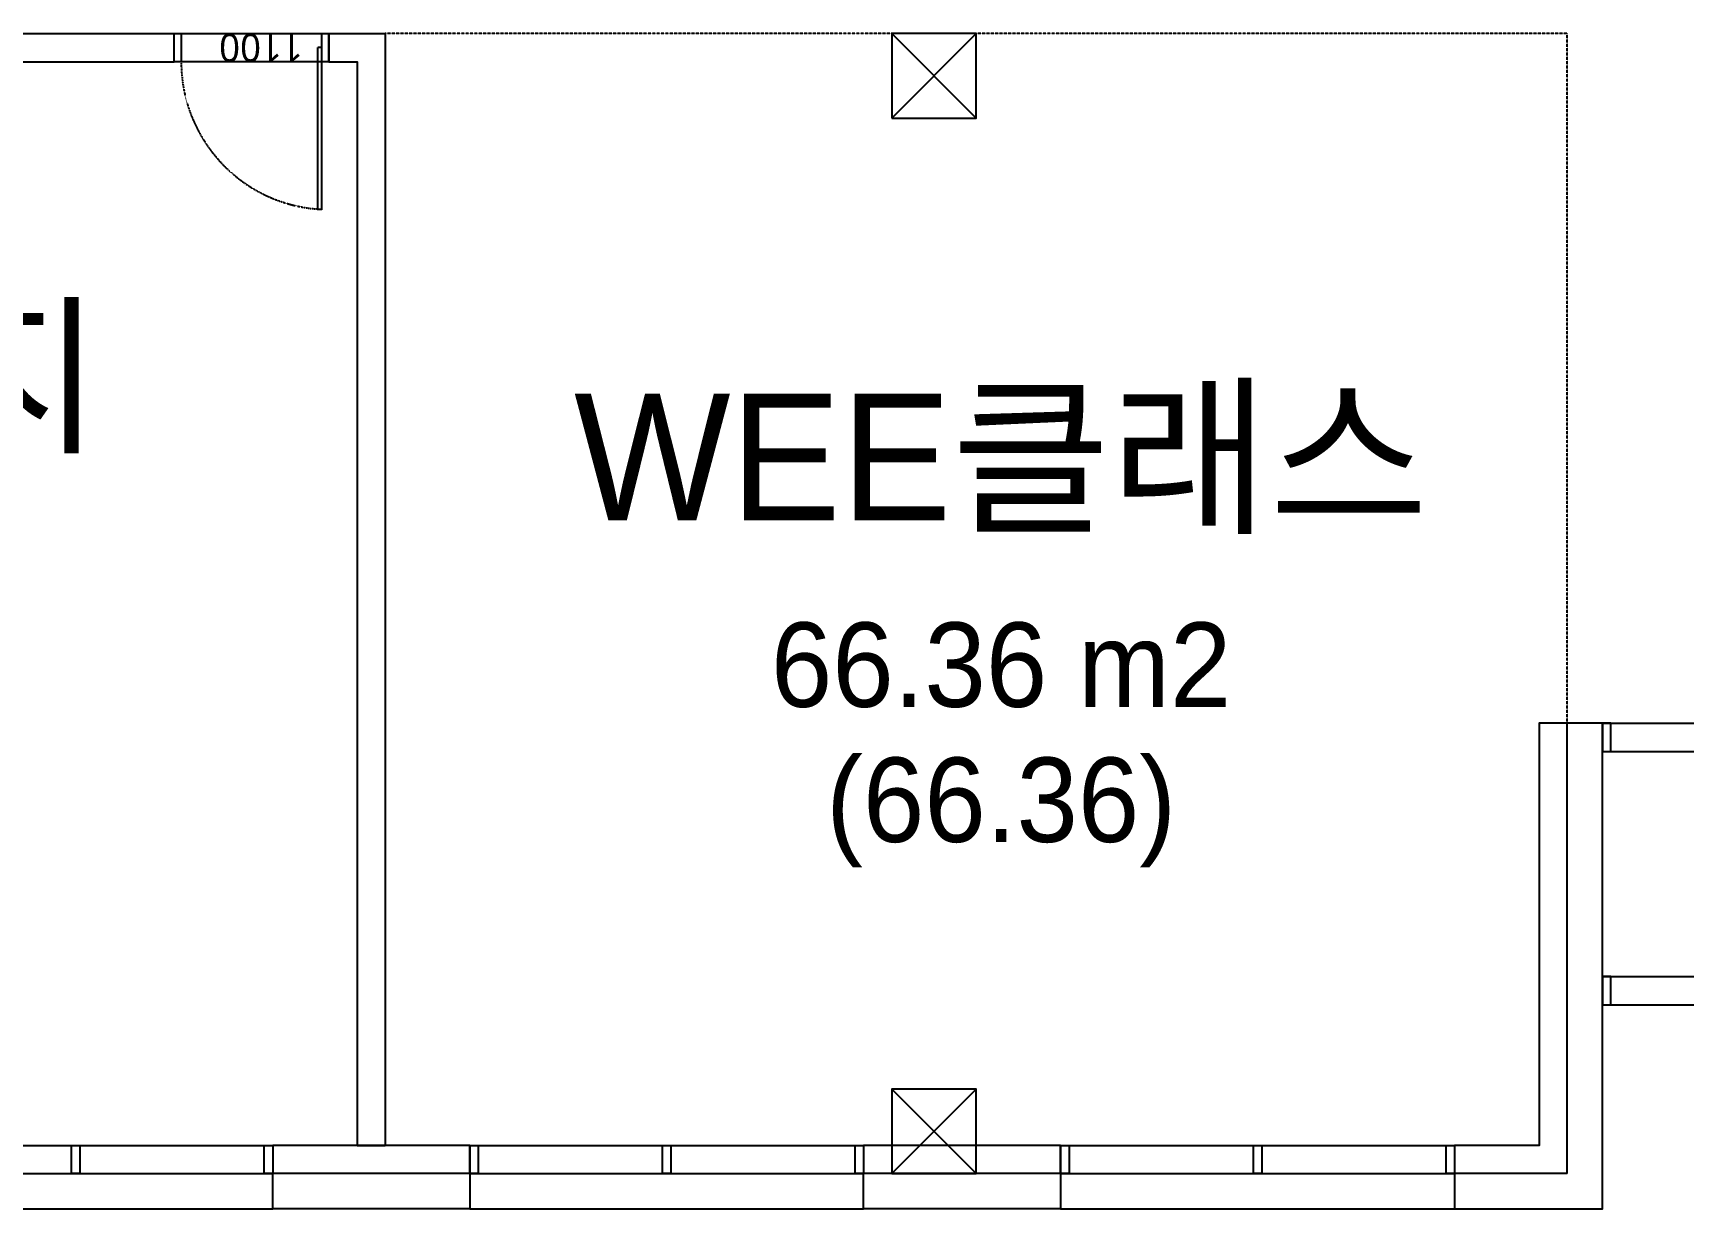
# Model space of a CAD drawing. Header units: millimetres. Extents: x 50157 to 283139, y 29188 to 187058.
# Drawn here: x 155891 to 167693, y 91638 to 99991 of the extents above; entities that cross this region are included whole.
import ezdxf
from ezdxf.enums import TextEntityAlignment as Align

# ---------------------------------------------------------------- set-up
doc = ezdxf.new("R2010")
doc.units = ezdxf.units.MM
doc.linetypes.add('D_HIDDEN', pattern=[0.35, 0.2, -0.15])
doc.linetypes.add('HID', pattern=[2.2, 1.5, -0.7])
doc.layers.get('Defpoints').update_dxf_attribs({"color": 163})
for name, color, linetype in [('A-DOOR', 4, 'Continuous'), ('A-FIN', 6, 'Continuous'), ('A-FIN-GL', 5, 'Continuous'), ('A-FIN-ST', 4, 'Continuous'), ('A-HID2', 7, 'HID'), ('A-RC', 2, 'Continuous'), ('A-WND2', 253, 'Continuous'), ('AA-DWXM-DOOR', 4, 'Continuous'), ('G-TEXT1', 3, 'Continuous'), ('G-TEXT2', 7, 'Continuous'), ('H-PAT 8', 8, 'Continuous')]:
    doc.layers.add(name, color=color, linetype=linetype)
doc.layers.add('G-DEF1', color=163, linetype='Continuous', plot=False)
doc.styles.add('LIM_나눔바른고딕_L', font='NanumBarunGothic.ttf')
doc.styles.add('돋움_SEOP_건대특계관숙', font='gulim.ttc', dxfattribs={"width": 0.95})

# ---------------------------------------------------------------- blocks, each defined once
blk = doc.blocks.new('COL')
at = {"layer": 'A-RC'}
blk.add_lwpolyline([(-2370007, 768928), (-2369407, 768928), (-2369407, 769528), (-2370007, 769528)], close=True, dxfattribs=at)
at = {"layer": 'G-DEF1', "flags": 128}
for points in [[(-2370007, 769528), (-2369407, 768928)], [(-2370007, 768928), (-2369407, 769528)]]:
    blk.add_lwpolyline(points, dxfattribs=at)
blk = doc.blocks.new('AXIS-2')
for p in [(-225679.2, -25263.3), (-225679.2, -32763.3)]:
    blk.add_blockref('COL', p)
blk = doc.blocks.new('150 프레임 문')
for p, q in [((2463571, -3159342), (2462421, -3159342)), ((2463571, -3159312), (2462521, -3159312))]:
    blk.add_line(p, q)
for points in [[(2462521, -3159312), (2462321, -3159312), (2462321, -3159262), (2462521, -3159262)], [(2462521, -3160362), (2462321, -3160362), (2462321, -3160312), (2462521, -3160312)]]:
    blk.add_lwpolyline(points, close=True)
at = {"layer": 'AA-DWXM-DOOR'}
for p, q in [((2462421, -3159312), (2462421, -3159342)), ((2463571, -3159312), (2463571, -3159342))]:
    blk.add_line(p, q, dxfattribs=at)
at = {"layer": 'Defpoints'}
for p, q in [((2462321, -3160312), (2462321, -3159312)), ((2462521, -3159312), (2462521, -3160312))]:
    blk.add_line(p, q, dxfattribs=at)
at = {"layer": 'H-PAT 8', "linetype": 'D_HIDDEN'}
blk.add_arc((2462521, -3159262), 1050, 270, 357.2706, dxfattribs=at)
at = {"layer": 'Defpoints', "style": 'LIM_나눔바른고딕_L'}
blk.add_text('1100', height=200, rotation=1350, dxfattribs=at).set_placement((2462421, -3159745), align=Align.MIDDLE_CENTER)
blk = doc.blocks.new('WIN2800')
at = {"layer": 'A-FIN-GL', "flags": 128}
for points in [[(-2617589, 733100), (-2614789, 733100)], [(-2617589, 732900), (-2614789, 732900)]]:
    blk.add_lwpolyline(points, dxfattribs=at)
at = {"layer": 'A-FIN-ST'}
for points in [[(-2617529, 732900), (-2617589, 732900), (-2617589, 733100), (-2617529, 733100)], [(-2616159, 732900), (-2616219, 732900), (-2616219, 733100), (-2616159, 733100)], [(-2614789, 732900), (-2614849, 732900), (-2614849, 733100), (-2614789, 733100)]]:
    blk.add_lwpolyline(points, close=True, dxfattribs=at)
at = {"layer": 'A-WND2', "flags": 128}
blk.add_lwpolyline([(-2617589, 732650), (-2614789, 732650)], dxfattribs=at)

msp = doc.modelspace()

# ---------------------------------------------------------------- linework, layer by layer
at = {"layer": 'A-FIN', "flags": 128}
for points in [[(165993, 91888), (165993, 91638), (167043, 91638), (167043, 95088), (166793, 95088)], [(158993, 91888), (158993, 91638), (157593, 91638), (157593, 91888)], [(163193, 91888), (163193, 91638), (161793, 91638), (161793, 91888)]]:
    msp.add_lwpolyline(points, dxfattribs=at)
at = {"layer": 'A-FIN-GL', "flags": 128}
for points in [[(154393, 99988), (156893, 99988)], [(154393, 99788), (156893, 99788)], [(167043, 95088), (167693, 95088)], [(167043, 94888), (167693, 94888)], [(167043, 93288), (167693, 93288)], [(167043, 93088), (167693, 93088)]]:
    msp.add_lwpolyline(points, dxfattribs=at)
at = {"layer": 'A-FIN-ST'}
for points in [[(167043, 94888), (167103, 94888), (167103, 95088), (167043, 95088)], [(167043, 93088), (167103, 93088), (167103, 93288), (167043, 93288)]]:
    msp.add_lwpolyline(points, close=True, dxfattribs=at)
at = {"layer": 'A-HID2', "flags": 128}
msp.add_lwpolyline([(166793, 95088), (166793, 99988), (158393, 99988)], dxfattribs=at)
at = {"layer": 'A-RC', "flags": 128}
for points in [[(157993, 99988), (158393, 99988), (158393, 92088)], [(157993, 99788), (157993, 99988)], [(157993, 99788), (158193, 99788), (158193, 92088)], [(166793, 91888), (166793, 95088), (166593, 95088), (166593, 92088), (165993, 92088)], [(158993, 92088), (157593, 92088)], [(157593, 92088), (157593, 91888)], [(158193, 92088), (158393, 92088)], [(158993, 92088), (158993, 91888)], [(163193, 92088), (161793, 92088)], [(161793, 92088), (161793, 91888)], [(163193, 92088), (163193, 91888)], [(165993, 92088), (165993, 91888)], [(158993, 91888), (157593, 91888)], [(163193, 91888), (161793, 91888)], [(166793, 91888), (165993, 91888)]]:
    msp.add_lwpolyline(points, dxfattribs=at)

# ---------------------------------------------------------------- block references
for name, p in [('AXIS-2', (2757679, -644277)), ('WIN2800', (2772382, -641012)), ('WIN2800', (2776582, -641012)), ('WIN2800', (2780782, -641012))]:
    msp.add_blockref(name, p)
at = {"layer": 'A-DOOR', "linetype": 'Continuous', "ltscale": 300, "rotation": 270.0000000000001}
msp.add_blockref('150 프레임 문', (3317255, 2562309), dxfattribs=at)

# ---------------------------------------------------------------- texts
at = {"layer": 'G-DEF1', "style": '돋움_SEOP_건대특계관숙'}
msp.add_text('(66.36)', height=600, rotation=360, dxfattribs=at).set_placement((162770, 94544), align=Align.MIDDLE_CENTER)
at = {"layer": 'G-TEXT1', "style": '돋움_SEOP_건대특계관숙'}
for s, p in [('교육복지', (154116, 97551)), ('WEE클래스', (162770, 96979))]:
    msp.add_text(s, height=900, rotation=360, dxfattribs=at).set_placement(p, align=Align.MIDDLE_CENTER)
at = {"layer": 'G-TEXT2', "style": '돋움_SEOP_건대특계관숙'}
msp.add_text('66.36 m2', height=600, rotation=360, dxfattribs=at).set_placement((162770, 95504), align=Align.MIDDLE_CENTER)

doc.saveas('drawing.dxf')
